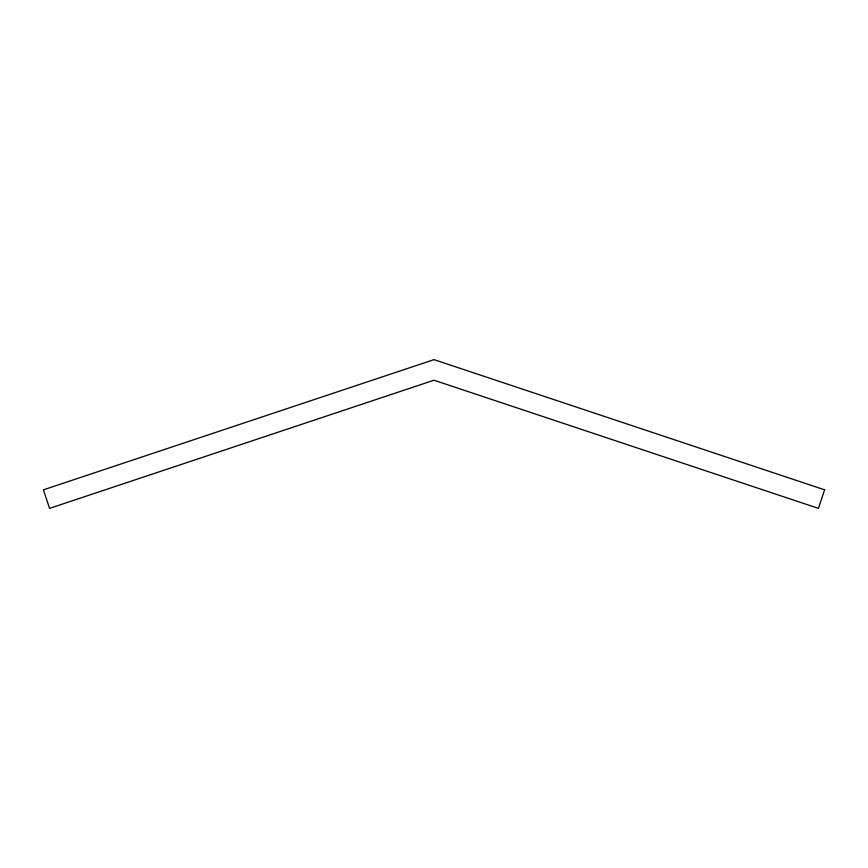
<?xml version="1.0" encoding="UTF-8"?>
<svg xmlns="http://www.w3.org/2000/svg" width="868" height="868" viewBox="0 0 868 868"><rect width="100%" height="100%" fill="white"/><g stroke="black" fill="none" stroke-linecap="round" stroke-linejoin="round"><path stroke-width="1.3" d="M824.6 489.834L818.426 508.366L434 380.227L49.574 508.366L43.4 489.834L434 359.634L824.6 489.834"/></g></svg>
